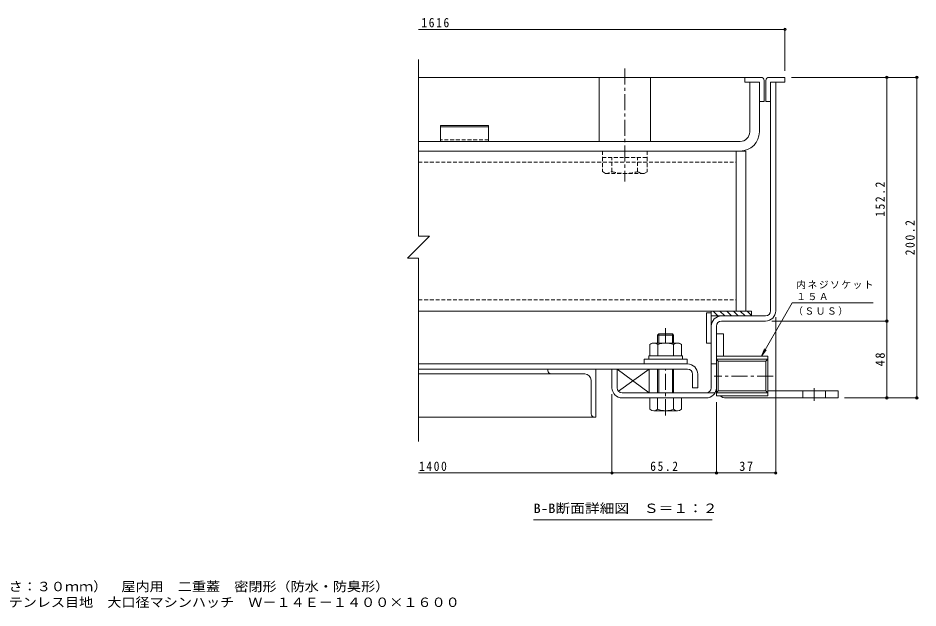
# Model space of a CAD drawing. Units: millimetres on the paper, enlarged 10 times, with parts at other scales. Extents: x -2636 to 2766, y -1962 to 1913.
# Drawn here: x -163 to 2647, y -1962 to -120 of the extents above; entities that cross this region are included whole.
import ezdxf
from ezdxf.enums import TextEntityAlignment as Align

# ---------------------------------------------------------------- set-up
doc = ezdxf.new("R2010")
doc.units = ezdxf.units.MM
doc.header["$LTSCALE"] = 10
doc.header["$PDMODE"] = 32
doc.header["$PDSIZE"] = 8
doc.linetypes.add('CHAIN1', pattern=[8, 5, -1, 1, -1])
doc.linetypes.add('DASHED1', pattern=[1.8, 1.2, -0.6])
for name, color, linetype, lineweight in [('D-1', 2, 'Continuous', 9), ('D-3', 4, 'Continuous', 9), ('D-5', 7, 'Continuous', 9), ('D-6', 6, 'Continuous', 9), ('D-7', 5, 'Continuous', 5), ('D-8', 5, 'Continuous', 5), ('D-9', 134, 'Continuous', 5), ('D-A', 3, 'Continuous', 9), ('D-B', 6, 'Continuous', 9), ('D-C', 2, 'Continuous', 9), ('D-E', 3, 'Continuous', 9), ('D-F', 7, 'Continuous', 9), ('F-5_F-5ﾚｲﾔ', 7, 'Continuous', 9)]:
    doc.layers.add(name, color=color, linetype=linetype, lineweight=lineweight)
doc.styles.add('ＭＳ ゴシック', font='')
doc.styles.get('ＭＳ ゴシック').set_extended_font_data('MS Gothic')

msp = doc.modelspace()

# ---------------------------------------------------------------- linework, layer by layer
at = {"layer": 'D-1'}
for p, q in [((2186.34, -320.13), (2202.34, -320.13)), ((2186.34, -1034.13), (2186.34, -320.13)), ((2202.34, -1034.13), (2202.34, -320.13)), ((2170.34, -1050.13), (2033.33, -1050.13)), ((2033.33, -1066.13), (2170.34, -1066.13)), ((2001.33, -1274.13), (2001.33, -1082.13)), ((2017.33, -1082.13), (2017.33, -1274.13)), ((2177.33, -1176.25), (2017.33, -1176.25)), ((2017.33, -1176.25), (2017.33, -1299.25)), ((2177.33, -1176.25), (2177.33, -1299.25)), ((2017.33, -1200.13), (2001.33, -1200.13)), ((2171.52, -1191.17), (2023.14, -1191.17)), ((2023.14, -1284.33), (2023.14, -1191.17)), ((2177.33, -1185.36), (2171.52, -1191.17)), ((2171.52, -1191.17), (2171.52, -1284.33)), ((1707.33, -1274.13), (1707.33, -1216.13)), ((2013.04, -1290.13), (1723.33, -1290.13)), ((2017.33, -1290.14), (2023.14, -1284.33)), ((2177.33, -1290.14), (2017.33, -1290.14)), ((2171.52, -1284.33), (2023.14, -1284.33)), ((2177.33, -1290.14), (2171.52, -1284.33)), ((1723.33, -1306.13), (1833.84, -1306.13)), ((1883.84, -1306.13), (1985.33, -1306.13)), ((2177.33, -1299.25), (2017.33, -1299.25))]:
    msp.add_line(p, q, dxfattribs=at)
for points in [[(2177.33, -1185.36), (2017.33, -1185.36), (2023.14, -1191.17)], [(1691.33, -1274.13), (1691.33, -1216.13), (1707.33, -1216.13)]]:
    msp.add_lwpolyline(points, dxfattribs=at)
for centre, radius, start, end in [((2170.34, -1034.13), 16, 270, 0), ((2170.34, -1034.13), 32, 270, 0), ((2033.33, -1082.13), 32, 90, 180), ((2033.33, -1082.13), 16, 90, 180), ((1723.33, -1274.13), 32, 180, 270), ((1723.33, -1274.13), 16, 180, 270), ((1985.33, -1274.13), 32, 270, 0), ((1985.33, -1274.13), 16, 270, 0)]:
    msp.add_arc(centre, radius, start, end, dxfattribs=at)
at = {"layer": 'D-3'}
for p, q in [((2106.34, -305.13), (1087.08, -305.13)), ((2181.33, -305.13), (2231.33, -305.13)), ((2231.33, -305.13), (2231.33, -320.13)), ((2151.33, -320.13), (2106.34, -320.13)), ((2151.33, -320.13), (2151.33, -380.13)), ((2166.33, -315.13), (2166.33, -380.13)), ((2171.33, -315.13), (2171.33, -380.13)), ((2231.33, -320.13), (2186.34, -320.13)), ((2186.34, -320.13), (2186.34, -380.13)), ((2151.33, -380.13), (2166.33, -380.13)), ((2186.33, -380.13), (2171.33, -380.13)), ((1156.33, -455.13), (1156.33, -505.13)), ((1306.33, -455.13), (1156.33, -455.13)), ((1306.33, -459.46), (1156.33, -459.46))]:
    msp.add_line(p, q, dxfattribs=at)
at = {"layer": 'D-3', "linetype": 'DASHED1'}
msp.add_line((1306.33, -500.13), (1156.33, -500.13), dxfattribs=at)
at = {"layer": 'D-3'}
for points in [[(2156.33, -305.13), (2106.34, -305.13), (2106.34, -320.13)], [(1306.33, -455.13), (1306.33, -505.13), (1156.33, -505.13)]]:
    msp.add_lwpolyline(points, dxfattribs=at)
for centre, start, end in [((2156.33, -315.13), 0, 90), ((2181.33, -315.13), 90, 180)]:
    msp.add_arc(centre, 10, start, end, dxfattribs=at)
at = {"layer": 'D-5'}
for p, q in [((2157.73, -1176.25), (2254.24, -1009.09)), ((2254.24, -1009.09), (2506.97, -1009.09)), ((2157.73, -1176.25), (2167.29, -1153.15)), ((2157.73, -1176.25), (2172.95, -1156.42)), ((2003.51, -1686.82), (1446.01, -1686.82))]:
    msp.add_line(p, q, dxfattribs=at)
at = {"layer": 'D-6'}
for p, q in [((2001.33, -1035.13), (2001.33, -1135.13)), ((2022.03, -1050.13), (2007.03, -1035.13)), ((2043.24, -1050.13), (2028.24, -1035.13)), ((2064.45, -1050.13), (2049.45, -1035.13)), ((2085.66, -1050.13), (2070.66, -1035.13)), ((2106.88, -1050.13), (2091.88, -1035.13)), ((2126.33, -1048.37), (2113.09, -1035.13)), ((1986.33, -1040.13), (2001.33, -1040.13)), ((1986.33, -1040.13), (1986.33, -1135.13)), ((2126.33, -1050.13), (2001.33, -1050.13)), ((1986.33, -1135.13), (2001.33, -1135.13)), ((1707.33, -1216.13), (1707.33, -1274.13)), ((1711.85, -1285.28), (1807.33, -1216.13)), ((1723.33, -1290.13), (1807.33, -1290.13))]:
    msp.add_line(p, q, dxfattribs=at)
msp.add_lwpolyline([(2126.33, -1050.13), (2126.33, -1035.13), (2001.33, -1035.13)], dxfattribs=at)
msp.add_lwpolyline([(1807.33, -1290.13), (1807.33, -1216.13), (1707.33, -1216.13)], close=True, dxfattribs=at)
at = {"layer": 'D-7', "linetype": 'CHAIN1'}
for p, q in [((1858.83, -1133.63), (1858.83, -1088.47)), ((1858.83, -1360.52), (1858.83, -1216.13))]:
    msp.add_line(p, q, dxfattribs=at)
at = {"layer": 'D-7'}
for p, q in [((1837.9, -1106.13), (1833.84, -1110.19)), ((1883.84, -1110.19), (1833.84, -1110.19)), ((1833.84, -1133.63), (1833.84, -1110.19)), ((1879.78, -1106.13), (1837.9, -1106.13)), ((1837.9, -1133.63), (1837.9, -1106.13)), ((1879.78, -1106.13), (1883.84, -1110.19)), ((1879.78, -1133.63), (1879.78, -1106.13)), ((1883.84, -1110.19), (1883.84, -1133.63)), ((1883.84, -1110.19), (1883.84, -1133.63)), ((1833.84, -1290.13), (1833.84, -1216.13)), ((1837.9, -1290.13), (1837.9, -1216.13)), ((1879.78, -1290.13), (1879.78, -1216.13)), ((1883.84, -1216.13), (1883.84, -1290.13)), ((1809.84, -1341.66), (1809.84, -1306.13)), ((1907.84, -1306.13), (1809.84, -1306.13)), ((1833.84, -1341.66), (1833.84, -1306.13)), ((1883.84, -1306.13), (1883.84, -1341.66)), ((1907.84, -1341.66), (1907.84, -1306.13)), ((1895.84, -1346.13), (1821.84, -1346.13))]:
    msp.add_line(p, q, dxfattribs=at)
at = {"layer": 'D-7', "color": 2, "lineweight": 9}
for p, q in [((1809.76, -1138.93), (1816.34, -1135.13)), ((1809.76, -1138.93), (1809.76, -1175.13)), ((1901.33, -1135.13), (1816.34, -1135.13)), ((1834.3, -1138.93), (1834.3, -1175.13)), ((1883.37, -1138.93), (1883.37, -1175.13))]:
    msp.add_line(p, q, dxfattribs=at)
at = {"layer": 'D-7', "color": 6, "lineweight": 9}
for p, q in [((1806.34, -1175.13), (1806.34, -1185.13)), ((1806.34, -1185.13), (1911.33, -1185.13))]:
    msp.add_line(p, q, dxfattribs=at)
at = {"layer": 'D-7', "color": 134}
for p, q in [((1791.34, -1185.13), (1791.34, -1200.13)), ((1791.34, -1185.13), (1926.33, -1185.13)), ((1791.34, -1200.13), (1926.33, -1200.13)), ((1926.33, -1185.13), (1926.33, -1200.13))]:
    msp.add_line(p, q, dxfattribs=at)
at = {"layer": 'D-7', "color": 2, "lineweight": 9}
msp.add_lwpolyline([(1901.33, -1135.13), (1907.91, -1138.93), (1907.91, -1175.13), (1809.76, -1175.13)], dxfattribs=at)
at = {"layer": 'D-7', "color": 6, "lineweight": 9}
msp.add_lwpolyline([(1806.34, -1175.13), (1911.33, -1175.13), (1911.33, -1185.13)], dxfattribs=at)
at = {"layer": 'D-7', "color": 2, "lineweight": 9}
for centre, radius, start, end in [((1824.24, -1164.02), 28.97, 94.38438, 120), ((1821.26, -1159.33), 24.21, 57.42749, 88.18784), ((1858.83, -1216.34), 81.2, 72.41188, 107.5881), ((1896.41, -1159.33), 24.21, 91.81215, 122.57249), ((1893.43, -1164.02), 28.97, 59.99998, 85.6156)]:
    msp.add_arc(centre, radius, start, end, dxfattribs=at)
at = {"layer": 'D-7'}
for centre, radius, start, end in [((1821.84, -1327.81), 18.33, 229.1022, 310.89809), ((1858.83, -1274.06), 72.08, 249.70546, 290.29454), ((1895.84, -1327.81), 18.33, 229.10191, 310.8978)]:
    msp.add_arc(centre, radius, start, end, dxfattribs=at)
at = {"layer": 'D-8'}
for p, q in [((2078.83, -535.13), (2108.83, -535.13)), ((2078.83, -535.13), (2078.83, -1035.13)), ((2108.83, -535.13), (2108.83, -1035.13)), ((2078.83, -1035.13), (2108.83, -1035.13))]:
    msp.add_line(p, q, dxfattribs=at)
at = {"layer": 'D-9'}
for p, q in [((1087.08, -535.13), (2078.83, -535.13)), ((2078.83, -1035.13), (2078.83, -535.13)), ((1087.08, -1035.13), (2078.83, -1035.13))]:
    msp.add_line(p, q, dxfattribs=at)
at = {"layer": 'D-9', "linetype": 'DASHED1'}
for p, q in [((1087.08, -570.13), (2078.83, -570.13)), ((1087.08, -1000.13), (2078.83, -1000.13))]:
    msp.add_line(p, q, dxfattribs=at)
at = {"layer": 'D-A'}
for p, q in [((1926.83, -1200.13), (1087.78, -1200.13)), ((1087.78, -1216.13), (1926.83, -1216.13)), ((1942.83, -1232.13), (1942.83, -1275.13)), ((1958.83, -1232.13), (1958.83, -1275.13)), ((1942.83, -1275.13), (1958.83, -1275.13))]:
    msp.add_line(p, q, dxfattribs=at)
for radius in [32, 16]:
    msp.add_arc((1926.83, -1232.13), radius, 0, 90, dxfattribs=at)
at = {"layer": 'D-B'}
for p, q in [((1491.33, -1216.13), (1087.78, -1216.13)), ((1501.33, -1231.13), (1087.78, -1231.13)), ((1491.33, -1216.13), (1641.33, -1216.13)), ((1491.33, -1221.13), (1491.33, -1216.13)), ((1501.33, -1231.13), (1606.33, -1231.13)), ((1641.33, -1216.13), (1641.33, -1366.13)), ((1626.33, -1356.13), (1626.33, -1251.13)), ((1636.33, -1366.13), (1087.78, -1366.13)), ((1636.33, -1366.13), (1641.33, -1366.13))]:
    msp.add_line(p, q, dxfattribs=at)
for centre, radius, start, end in [((1501.33, -1221.13), 10, 180, 270), ((1606.33, -1251.13), 20, 0, 90), ((1636.33, -1356.13), 10, 180, 270)]:
    msp.add_arc(centre, radius, start, end, dxfattribs=at)
at = {"layer": 'D-C', "linetype": 'CHAIN1'}
msp.add_line((1731.33, -277.45), (1731.33, -630.76), dxfattribs=at)
at = {"layer": 'D-C'}
for p, q in [((1651.33, -505.13), (1651.33, -305.13)), ((1651.33, -305.13), (1811.34, -305.13)), ((1811.34, -505.13), (1811.34, -305.13)), ((1651.33, -505.13), (1811.34, -505.13))]:
    msp.add_line(p, q, dxfattribs=at)
at = {"layer": 'D-C', "color": 134, "linetype": 'DASHED1', "lineweight": 5}
for p, q in [((1661.33, -535.13), (1801.33, -535.13)), ((1801.33, -535.13), (1801.33, -555.13))]:
    msp.add_line(p, q, dxfattribs=at)
at = {"layer": 'D-C', "color": 5, "linetype": 'DASHED1', "lineweight": 5}
for p, q in [((1661.83, -555.13), (1661.83, -599.5)), ((1691.34, -599.65), (1691.34, -555.13)), ((1771.34, -599.65), (1771.34, -555.13)), ((1800.84, -555.13), (1800.84, -599.65)), ((1671.38, -605.01), (1661.83, -599.5)), ((1791.33, -605.13), (1671.58, -605.13)), ((1791.33, -605.13), (1800.84, -599.65))]:
    msp.add_line(p, q, dxfattribs=at)
at = {"layer": 'D-C', "color": 134, "linetype": 'DASHED1', "lineweight": 5}
msp.add_lwpolyline([(1661.33, -535.13), (1661.33, -555.13), (1801.33, -555.13)], dxfattribs=at)
at = {"layer": 'D-C', "color": 5, "linetype": 'DASHED1', "lineweight": 5}
for centre, radius, start, end in [((1672.62, -570.62), 34.53, 267.86055, 302.81094), ((1731.33, -456.53), 148.6, 254.38446, 285.61554), ((1790.05, -570.62), 34.53, 237.18906, 272.13945)]:
    msp.add_arc(centre, radius, start, end, dxfattribs=at)
at = {"layer": 'D-E'}
for p, q in [((2017.33, -1106.13), (2017.33, -1274.13)), ((2017.33, -1106.13), (2039.83, -1106.13)), ((2039.83, -1176.25), (2039.83, -1106.13)), ((2177.33, -1283.63), (2397.33, -1283.63)), ((2287.33, -1306.13), (2287.33, -1283.63)), ((2357.33, -1306.13), (2357.33, -1283.63)), ((2397.33, -1283.63), (2397.33, -1306.13)), ((2397.33, -1306.13), (2047.33, -1306.13))]:
    msp.add_line(p, q, dxfattribs=at)
at = {"layer": 'D-E', "linetype": 'CHAIN1'}
msp.add_line((2322.33, -1314.87), (2322.33, -1275.42), dxfattribs=at)
at = {"layer": 'D-E'}
msp.add_arc((2047.33, -1276.13), 30, 230.3984, 270, dxfattribs=at)
at = {"layer": 'D-F'}
for p, q in [((2231.33, -155.13), (1087.08, -155.13)), ((2231.33, -152.13), (2231.33, -285.13)), ((1087.08, -249.37), (1087.08, -801.22)), ((2645.51, -305.13), (2251.33, -305.13)), ((2549.17, -305.13), (2549.17, -1066.13)), ((2642.51, -305.13), (2642.51, -1306.13)), ((1121.48, -801.22), (1052.67, -870.04)), ((1087.08, -801.22), (1121.48, -801.22)), ((1087.08, -870.04), (1052.67, -870.04)), ((1087.08, -870.04), (1087.08, -1442.67)), ((2552.17, -1066.13), (2190.34, -1066.13)), ((2202.34, -1543.47), (2202.34, -1054.13)), ((2549.17, -1066.13), (2549.17, -1306.13)), ((1691.33, -1543.47), (1691.33, -1294.13)), ((2017.33, -1543.47), (2017.33, -1319.25)), ((2645.51, -1306.13), (2417.33, -1306.13)), ((1691.33, -1540.47), (1087.78, -1540.47)), ((2017.33, -1540.47), (1691.33, -1540.47)), ((2202.34, -1540.47), (2017.33, -1540.47))]:
    msp.add_line(p, q, dxfattribs=at)
at = {"layer": 'D-F', "color": 3}
for p, q in [((2121.33, -475.13), (2121.33, -320.13)), ((2151.33, -320.13), (2121.33, -320.13)), ((2151.33, -475.13), (2151.33, -320.13)), ((2091.33, -505.13), (1087.08, -505.13)), ((1087.13, -535.13), (2091.33, -535.13))]:
    msp.add_line(p, q, dxfattribs=at)
at = {"layer": 'D-F', "linetype": 'CHAIN1'}
msp.add_line((2194.34, -1237.75), (2009.97, -1237.75), dxfattribs=at)
at = {"layer": 'D-F', "color": 3}
for radius in [30, 60]:
    msp.add_arc((2091.33, -475.13), radius, 270, 0, dxfattribs=at)
at = {"layer": 'D-F'}
for p in [(2231.33, -155.13), (2549.17, -305.13), (2642.51, -305.13), (2549.17, -1066.13), (2549.17, -1306.13), (2642.51, -1306.13), (1691.33, -1540.47), (2017.33, -1540.47), (2202.34, -1540.47)]:
    msp.add_point(p, dxfattribs=at)

# ---------------------------------------------------------------- texts
at = {"layer": 'D-5', "color": 2, "style": 'ＭＳ ゴシック', "width": 1.15}
msp.add_text('B-B断面詳細図\u3000Ｓ＝１：２', height=29.33, dxfattribs=at).set_placement((1446.01, -1674.32), align=Align.BOTTOM_LEFT)
at = {"layer": 'D-5', "char_height": 21.99, "attachment_point": 7, "style": 'ＭＳ ゴシック'}
for s, insert in [('\\T1.17;内ネジソケット', (2266.97, -966.25)), ('\\T1.17;１５Ａ', (2266.97, -1001.09)), ('\\T1.17;（ＳＵＳ）', (2257.31, -1048.94))]:
    msp.add_mtext(s, dxfattribs=dict(at, insert=insert))
at = {"layer": 'D-F', "color": 2, "char_height": 29.33, "attachment_point": 7, "style": 'ＭＳ ゴシック'}
for s, insert in [('\\T1.28;\\W0.9;1616', (1096.33, -149.13)), ('\\T1.28;\\W0.9;1400', (1088.91, -1534.47)), ('\\T1.28;\\W0.9;65.2', (1810.58, -1534.47)), ('\\T1.27;\\W0.95;37', (2088.58, -1534.47))]:
    msp.add_mtext(s, dxfattribs=dict(at, insert=insert))
at = {"layer": 'D-F', "color": 2, "char_height": 29.33, "attachment_point": 7, "rotation": 90, "style": 'ＭＳ ゴシック'}
for s, insert in [('\\T1.28;\\W0.9;152.2', (2543.17, -740.63)), ('\\T1.28;\\W0.9;200.2', (2636.51, -860.63)), ('\\T1.27;\\W0.95;48', (2543.17, -1207.38))]:
    msp.add_mtext(s, dxfattribs=dict(at, insert=insert))
at = {"layer": 'F-5_F-5ﾚｲﾔ', "color": 2, "style": 'ＭＳ ゴシック', "width": 1.1}
for s, p in [('充填用（充填深さ：３０ｍｍ）\u3000屋内用\u3000二重蓋\u3000密閉形（防水・防臭形）', (-500.11, -1918.5)), ('スチール製\u3000ステンレス目地\u3000大口径マシンハッチ\u3000Ｗ－１４Ｅ－１４００×１６００', (-500.11, -1967.71))]:
    msp.add_text(s, height=29.33, dxfattribs=at).set_placement(p, align=Align.BOTTOM_LEFT)

doc.saveas('drawing.dxf')
